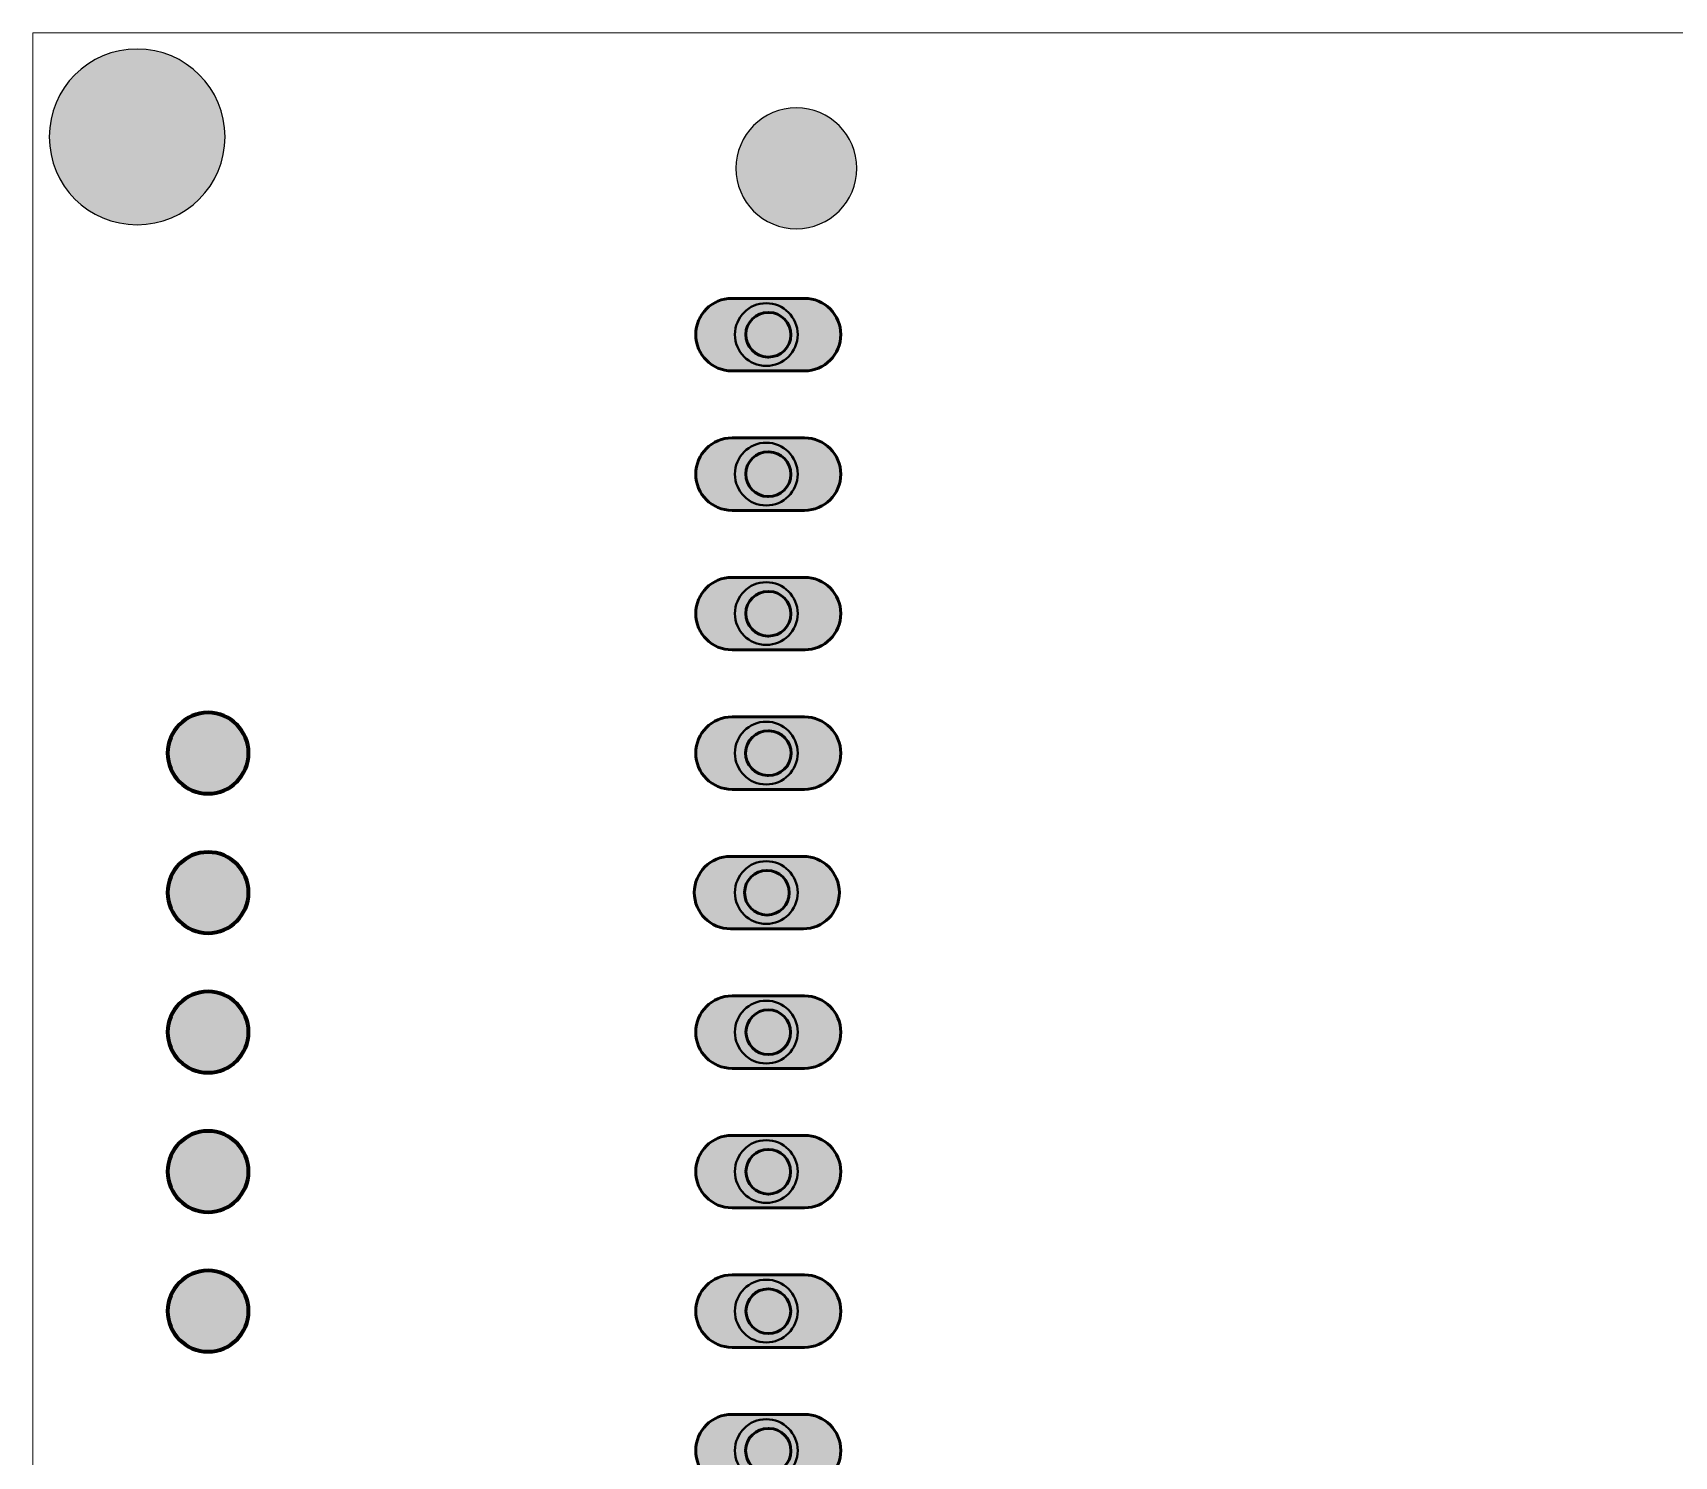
# Model space of a CAD drawing. Header units: millimetres. Extents: x 0.1 to 59.9, y 0.1 to 51.9.
# Drawn here: x 0.1 to 29.98, y 26.02 to 51.94 of the extents above; entities that cross this region are included whole.
import ezdxf

# ---------------------------------------------------------------- set-up
doc = ezdxf.new("R2010")
doc.units = ezdxf.units.MM
doc.header["$MEASUREMENT"] = 0
doc.layers.add('Lager 1', color=7, linetype='Continuous')

# ---------------------------------------------------------------- blocks, each defined once
blk = doc.blocks.new('block 3')
at = {"layer": 'Lager 1', "color": 7, "lineweight": 18, "true_color": 0xffffff}
blk.add_lwpolyline([(0.102, 51.935), (59.852, 51.935), (59.852, 0.101), (0.102, 0.101), (0.102, 51.935)], dxfattribs=at)
blk = doc.blocks.new('block 2')
at = {"layer": 'Lager 1'}
blk.add_blockref('block 3', (0, 0), dxfattribs=at)
blk = doc.blocks.new('block 23')
at = {"layer": 'Lager 1', "true_color": 0xffffff}
h = blk.add_hatch(color=7, dxfattribs=at)
h.dxf.hatch_style = 2
edge = h.paths.add_edge_path()
edge.add_spline(control_points=[(13.999, 50.568), (14.606, 50.568), (15.099, 50.075), (15.099, 49.468), (15.099, 48.86), (14.606, 48.368), (13.999, 48.368), (13.391, 48.368), (12.899, 48.86), (12.899, 49.468), (12.899, 50.075), (13.391, 50.568), (13.999, 50.568)], knot_values=[0, 0, 0, 0, 1, 1, 1, 2, 2, 2, 3, 3, 3, 4, 4, 4, 4], degree=3, periodic=1)
at = {"layer": 'Lager 1', "color": 7, "lineweight": 25, "true_color": 0xffffff}
blk.add_open_spline([(13.999, 50.568), (14.606, 50.568), (15.099, 50.075), (15.099, 49.468), (15.099, 48.86), (14.606, 48.368), (13.999, 48.368), (13.391, 48.368), (12.899, 48.86), (12.899, 49.468), (12.899, 50.075), (13.391, 50.568), (13.999, 50.568)], degree=3, knots=[0, 0, 0, 0, 1, 1, 1, 2, 2, 2, 3, 3, 3, 4, 4, 4, 4], dxfattribs=at)
blk = doc.blocks.new('block 22')
at = {"layer": 'Lager 1'}
blk.add_blockref('block 23', (0, 0), dxfattribs=at)
blk = doc.blocks.new('block 21')
at = {"layer": 'Lager 1'}
blk.add_blockref('block 22', (0, 0), dxfattribs=at)
blk = doc.blocks.new('block 32')
at = {"layer": 'Lager 1', "true_color": 0xffffff}
h = blk.add_hatch(color=7, dxfattribs=at)
h.dxf.hatch_style = 2
edge = h.paths.add_edge_path()
edge.add_spline(control_points=[(2, 51.64), (2.884, 51.64), (3.6, 50.924), (3.6, 50.04), (3.6, 49.157), (2.884, 48.44), (2, 48.44), (1.116, 48.44), (0.4, 49.157), (0.4, 50.04), (0.4, 50.924), (1.116, 51.64), (2, 51.64)], knot_values=[0, 0, 0, 0, 1, 1, 1, 2, 2, 2, 3, 3, 3, 4, 4, 4, 4], degree=3, periodic=1)
at = {"layer": 'Lager 1', "color": 7, "lineweight": 25, "true_color": 0xffffff}
blk.add_open_spline([(2, 51.64), (2.884, 51.64), (3.6, 50.924), (3.6, 50.04), (3.6, 49.157), (2.884, 48.44), (2, 48.44), (1.116, 48.44), (0.4, 49.157), (0.4, 50.04), (0.4, 50.924), (1.116, 51.64), (2, 51.64)], degree=3, knots=[0, 0, 0, 0, 1, 1, 1, 2, 2, 2, 3, 3, 3, 4, 4, 4, 4], dxfattribs=at)
blk = doc.blocks.new('block 31')
at = {"layer": 'Lager 1'}
blk.add_blockref('block 32', (0, 0), dxfattribs=at)
blk = doc.blocks.new('block 30')
at = {"layer": 'Lager 1'}
blk.add_blockref('block 31', (0, 0), dxfattribs=at)
blk = doc.blocks.new('block 51')
at = {"layer": 'Lager 1', "true_color": 0xffffff}
h = blk.add_hatch(color=7, dxfattribs=at)
h.dxf.hatch_style = 2
edge = h.paths.add_edge_path()
edge.add_spline(control_points=[(14.808, 46.44), (14.808, 46.075), (14.512, 45.78), (14.148, 45.78), (14.148, 45.78), (12.828, 45.78), (12.828, 45.78), (12.463, 45.78), (12.168, 46.075), (12.168, 46.44), (12.168, 46.44), (12.168, 46.44), (12.168, 46.44), (12.168, 46.804), (12.463, 47.1), (12.828, 47.1), (12.828, 47.1), (12.828, 47.1), (12.828, 47.1), (12.828, 47.1), (14.148, 47.1), (14.148, 47.1), (14.512, 47.1), (14.808, 46.804), (14.808, 46.44), (14.808, 46.44), (14.808, 46.44), (14.808, 46.44), (14.808, 46.44), (14.808, 46.44), (14.808, 46.44)], knot_values=[0, 0, 0, 0, 1, 1, 1, 2, 2, 2, 3, 3, 3, 4, 4, 4, 5, 5, 5, 6, 6, 6, 7, 7, 7, 8, 8, 8, 9, 9, 9, 10, 10, 10, 10], degree=3, periodic=1)
edge = h.paths.add_edge_path()
edge.add_spline(control_points=[(13.489, 46.844), (13.264, 46.847), (13.08, 46.667), (13.077, 46.443), (13.075, 46.219), (13.254, 46.035), (13.479, 46.032), (13.482, 46.032), (13.485, 46.032), (13.489, 46.032), (13.713, 46.029), (13.897, 46.209), (13.9, 46.433), (13.902, 46.657), (13.723, 46.842), (13.498, 46.844), (13.495, 46.844), (13.492, 46.844), (13.489, 46.844)], knot_values=[0, 0, 0, 0, 1, 1, 1, 2, 2, 2, 3, 3, 3, 4, 4, 4, 5, 5, 5, 6, 6, 6, 6], degree=3, periodic=1)
h = blk.add_hatch(color=7, dxfattribs=at)
h.dxf.hatch_style = 2
edge = h.paths.add_edge_path()
edge.add_spline(control_points=[(13.451, 47.012), (13.767, 47.012), (14.023, 46.756), (14.023, 46.44), (14.023, 46.124), (13.767, 45.869), (13.451, 45.869), (13.136, 45.869), (12.88, 46.124), (12.88, 46.44), (12.88, 46.756), (13.136, 47.012), (13.451, 47.012)], knot_values=[0, 0, 0, 0, 1, 1, 1, 2, 2, 2, 3, 3, 3, 4, 4, 4, 4], degree=3, periodic=1)
h = blk.add_hatch(color=7, dxfattribs=at)
h.dxf.hatch_style = 2
edge = h.paths.add_edge_path()
edge.add_spline(control_points=[(14.808, 43.9), (14.808, 43.535), (14.512, 43.24), (14.148, 43.24), (14.148, 43.24), (14.148, 43.24), (14.148, 43.24), (14.148, 43.24), (12.828, 43.24), (12.828, 43.24), (12.463, 43.24), (12.168, 43.535), (12.168, 43.9), (12.168, 43.9), (12.168, 43.9), (12.168, 43.9), (12.168, 43.9), (12.168, 43.9), (12.168, 43.9), (12.168, 44.264), (12.463, 44.56), (12.828, 44.56), (12.828, 44.56), (12.828, 44.56), (12.828, 44.56), (12.828, 44.56), (14.148, 44.56), (14.148, 44.56), (14.512, 44.56), (14.808, 44.264), (14.808, 43.9), (14.808, 43.9), (14.808, 43.9), (14.808, 43.9), (14.808, 43.9), (14.808, 43.9), (14.808, 43.9)], knot_values=[0, 0, 0, 0, 1, 1, 1, 2, 2, 2, 3, 3, 3, 4, 4, 4, 5, 5, 5, 6, 6, 6, 7, 7, 7, 8, 8, 8, 9, 9, 9, 10, 10, 10, 11, 11, 11, 12, 12, 12, 12], degree=3, periodic=1)
edge = h.paths.add_edge_path()
edge.add_spline(control_points=[(13.489, 44.304), (13.264, 44.307), (13.08, 44.128), (13.077, 43.903), (13.075, 43.679), (13.254, 43.495), (13.479, 43.492), (13.482, 43.492), (13.485, 43.492), (13.489, 43.492), (13.713, 43.489), (13.897, 43.669), (13.9, 43.893), (13.902, 44.118), (13.723, 44.302), (13.498, 44.304), (13.495, 44.305), (13.492, 44.305), (13.489, 44.304)], knot_values=[0, 0, 0, 0, 1, 1, 1, 2, 2, 2, 3, 3, 3, 4, 4, 4, 5, 5, 5, 6, 6, 6, 6], degree=3, periodic=1)
h = blk.add_hatch(color=7, dxfattribs=at)
h.dxf.hatch_style = 2
edge = h.paths.add_edge_path()
edge.add_spline(control_points=[(13.451, 44.472), (13.767, 44.472), (14.023, 44.216), (14.023, 43.9), (14.023, 43.584), (13.767, 43.329), (13.451, 43.329), (13.136, 43.329), (12.88, 43.584), (12.88, 43.9), (12.88, 44.216), (13.136, 44.472), (13.451, 44.472)], knot_values=[0, 0, 0, 0, 1, 1, 1, 2, 2, 2, 3, 3, 3, 4, 4, 4, 4], degree=3, periodic=1)
h = blk.add_hatch(color=7, dxfattribs=at)
h.dxf.hatch_style = 2
edge = h.paths.add_edge_path()
edge.add_spline(control_points=[(14.808, 41.36), (14.808, 40.995), (14.512, 40.7), (14.148, 40.7), (14.148, 40.7), (14.148, 40.7), (14.148, 40.7), (14.148, 40.7), (12.828, 40.7), (12.828, 40.7), (12.463, 40.7), (12.168, 40.995), (12.168, 41.36), (12.168, 41.36), (12.168, 41.36), (12.168, 41.36), (12.168, 41.36), (12.168, 41.36), (12.168, 41.36), (12.168, 41.724), (12.463, 42.02), (12.828, 42.02), (12.828, 42.02), (12.828, 42.02), (12.828, 42.02), (12.828, 42.02), (14.148, 42.02), (14.148, 42.02), (14.512, 42.02), (14.808, 41.724), (14.808, 41.36), (14.808, 41.36), (14.808, 41.36), (14.808, 41.36), (14.808, 41.36), (14.808, 41.36), (14.808, 41.36)], knot_values=[0, 0, 0, 0, 1, 1, 1, 2, 2, 2, 3, 3, 3, 4, 4, 4, 5, 5, 5, 6, 6, 6, 7, 7, 7, 8, 8, 8, 9, 9, 9, 10, 10, 10, 11, 11, 11, 12, 12, 12, 12], degree=3, periodic=1)
edge = h.paths.add_edge_path()
edge.add_spline(control_points=[(13.489, 41.764), (13.264, 41.767), (13.08, 41.588), (13.077, 41.363), (13.075, 41.139), (13.254, 40.955), (13.479, 40.952), (13.482, 40.952), (13.485, 40.952), (13.489, 40.952), (13.713, 40.949), (13.897, 41.129), (13.9, 41.353), (13.902, 41.578), (13.723, 41.762), (13.498, 41.764), (13.495, 41.765), (13.492, 41.765), (13.489, 41.764)], knot_values=[0, 0, 0, 0, 1, 1, 1, 2, 2, 2, 3, 3, 3, 4, 4, 4, 5, 5, 5, 6, 6, 6, 6], degree=3, periodic=1)
h = blk.add_hatch(color=7, dxfattribs=at)
h.dxf.hatch_style = 2
edge = h.paths.add_edge_path()
edge.add_spline(control_points=[(13.451, 41.932), (13.767, 41.932), (14.023, 41.676), (14.023, 41.36), (14.023, 41.044), (13.767, 40.789), (13.451, 40.789), (13.136, 40.789), (12.88, 41.044), (12.88, 41.36), (12.88, 41.676), (13.136, 41.932), (13.451, 41.932)], knot_values=[0, 0, 0, 0, 1, 1, 1, 2, 2, 2, 3, 3, 3, 4, 4, 4, 4], degree=3, periodic=1)
h = blk.add_hatch(color=7, dxfattribs=at)
h.dxf.hatch_style = 2
edge = h.paths.add_edge_path()
edge.add_spline(control_points=[(14.808, 38.82), (14.808, 38.455), (14.512, 38.16), (14.148, 38.16), (14.148, 38.16), (14.148, 38.16), (14.148, 38.16), (14.148, 38.16), (12.828, 38.16), (12.828, 38.16), (12.463, 38.16), (12.168, 38.455), (12.168, 38.82), (12.168, 38.82), (12.168, 38.82), (12.168, 38.82), (12.168, 38.82), (12.168, 38.82), (12.168, 38.82), (12.168, 39.184), (12.463, 39.48), (12.828, 39.48), (12.828, 39.48), (12.828, 39.48), (12.828, 39.48), (12.828, 39.48), (14.148, 39.48), (14.148, 39.48), (14.512, 39.48), (14.808, 39.184), (14.808, 38.82), (14.808, 38.82), (14.808, 38.82), (14.808, 38.82), (14.808, 38.82), (14.808, 38.82), (14.808, 38.82)], knot_values=[0, 0, 0, 0, 1, 1, 1, 2, 2, 2, 3, 3, 3, 4, 4, 4, 5, 5, 5, 6, 6, 6, 7, 7, 7, 8, 8, 8, 9, 9, 9, 10, 10, 10, 11, 11, 11, 12, 12, 12, 12], degree=3, periodic=1)
edge = h.paths.add_edge_path()
edge.add_spline(control_points=[(13.489, 39.224), (13.264, 39.229), (13.079, 39.051), (13.074, 38.827), (13.07, 38.602), (13.248, 38.417), (13.472, 38.412), (13.478, 38.412), (13.483, 38.412), (13.489, 38.412), (13.713, 38.408), (13.898, 38.586), (13.903, 38.81), (13.907, 39.034), (13.729, 39.22), (13.505, 39.224), (13.5, 39.225), (13.494, 39.225), (13.489, 39.224)], knot_values=[0, 0, 0, 0, 1, 1, 1, 2, 2, 2, 3, 3, 3, 4, 4, 4, 5, 5, 5, 6, 6, 6, 6], degree=3, periodic=1)
h = blk.add_hatch(color=7, dxfattribs=at)
h.dxf.hatch_style = 2
edge = h.paths.add_edge_path()
edge.add_spline(control_points=[(13.451, 39.392), (13.767, 39.392), (14.023, 39.136), (14.023, 38.82), (14.023, 38.504), (13.767, 38.249), (13.451, 38.249), (13.136, 38.249), (12.88, 38.504), (12.88, 38.82), (12.88, 39.136), (13.136, 39.392), (13.451, 39.392)], knot_values=[0, 0, 0, 0, 1, 1, 1, 2, 2, 2, 3, 3, 3, 4, 4, 4, 4], degree=3, periodic=1)
h = blk.add_hatch(color=7, dxfattribs=at)
h.dxf.hatch_style = 2
edge = h.paths.add_edge_path()
edge.add_spline(control_points=[(14.782, 36.28), (14.782, 35.915), (14.486, 35.62), (14.122, 35.62), (14.122, 35.62), (14.122, 35.62), (14.122, 35.62), (14.122, 35.62), (12.802, 35.62), (12.802, 35.62), (12.437, 35.62), (12.142, 35.915), (12.142, 36.28), (12.142, 36.28), (12.142, 36.28), (12.142, 36.28), (12.142, 36.28), (12.142, 36.28), (12.142, 36.28), (12.142, 36.644), (12.437, 36.94), (12.802, 36.94), (12.802, 36.94), (12.802, 36.94), (12.802, 36.94), (12.802, 36.94), (14.122, 36.94), (14.122, 36.94), (14.486, 36.94), (14.782, 36.644), (14.782, 36.28), (14.782, 36.28), (14.782, 36.28), (14.782, 36.28), (14.782, 36.28), (14.782, 36.28), (14.782, 36.28)], knot_values=[0, 0, 0, 0, 1, 1, 1, 2, 2, 2, 3, 3, 3, 4, 4, 4, 5, 5, 5, 6, 6, 6, 7, 7, 7, 8, 8, 8, 9, 9, 9, 10, 10, 10, 11, 11, 11, 12, 12, 12, 12], degree=3, periodic=1)
edge = h.paths.add_edge_path()
edge.add_spline(control_points=[(13.463, 36.685), (13.238, 36.685), (13.056, 36.503), (13.056, 36.279), (13.056, 36.054), (13.238, 35.872), (13.462, 35.872), (13.462, 35.872), (13.462, 35.872), (13.463, 35.872), (13.687, 35.872), (13.869, 36.054), (13.869, 36.278), (13.869, 36.502), (13.687, 36.684), (13.463, 36.685), (13.463, 36.685), (13.463, 36.685), (13.463, 36.685)], knot_values=[0, 0, 0, 0, 1, 1, 1, 2, 2, 2, 3, 3, 3, 4, 4, 4, 5, 5, 5, 6, 6, 6, 6], degree=3, periodic=1)
h = blk.add_hatch(color=7, dxfattribs=at)
h.dxf.hatch_style = 2
edge = h.paths.add_edge_path()
edge.add_spline(control_points=[(13.451, 36.852), (13.767, 36.852), (14.023, 36.596), (14.023, 36.28), (14.023, 35.964), (13.767, 35.709), (13.451, 35.709), (13.136, 35.709), (12.88, 35.964), (12.88, 36.28), (12.88, 36.596), (13.136, 36.852), (13.451, 36.852)], knot_values=[0, 0, 0, 0, 1, 1, 1, 2, 2, 2, 3, 3, 3, 4, 4, 4, 4], degree=3, periodic=1)
h = blk.add_hatch(color=7, dxfattribs=at)
h.dxf.hatch_style = 2
edge = h.paths.add_edge_path()
edge.add_spline(control_points=[(14.808, 33.74), (14.808, 33.375), (14.512, 33.08), (14.148, 33.08), (14.148, 33.08), (14.148, 33.08), (14.148, 33.08), (14.148, 33.08), (12.828, 33.08), (12.828, 33.08), (12.463, 33.08), (12.168, 33.375), (12.168, 33.74), (12.168, 33.74), (12.168, 33.74), (12.168, 33.74), (12.168, 33.74), (12.168, 33.74), (12.168, 33.74), (12.168, 34.104), (12.463, 34.4), (12.828, 34.4), (12.828, 34.4), (12.828, 34.4), (12.828, 34.4), (12.828, 34.4), (14.148, 34.4), (14.148, 34.4), (14.512, 34.4), (14.808, 34.104), (14.808, 33.74), (14.808, 33.74), (14.808, 33.74), (14.808, 33.74), (14.808, 33.74), (14.808, 33.74), (14.808, 33.74)], knot_values=[0, 0, 0, 0, 1, 1, 1, 2, 2, 2, 3, 3, 3, 4, 4, 4, 5, 5, 5, 6, 6, 6, 7, 7, 7, 8, 8, 8, 9, 9, 9, 10, 10, 10, 11, 11, 11, 12, 12, 12, 12], degree=3, periodic=1)
edge = h.paths.add_edge_path()
edge.add_spline(control_points=[(13.489, 34.145), (13.264, 34.145), (13.082, 33.963), (13.082, 33.739), (13.082, 33.514), (13.264, 33.332), (13.488, 33.332), (13.488, 33.332), (13.488, 33.332), (13.489, 33.332), (13.713, 33.332), (13.895, 33.514), (13.895, 33.738), (13.895, 33.962), (13.713, 34.144), (13.489, 34.145), (13.489, 34.145), (13.489, 34.145), (13.489, 34.145)], knot_values=[0, 0, 0, 0, 1, 1, 1, 2, 2, 2, 3, 3, 3, 4, 4, 4, 5, 5, 5, 6, 6, 6, 6], degree=3, periodic=1)
h = blk.add_hatch(color=7, dxfattribs=at)
h.dxf.hatch_style = 2
edge = h.paths.add_edge_path()
edge.add_spline(control_points=[(13.451, 34.312), (13.767, 34.312), (14.023, 34.056), (14.023, 33.74), (14.023, 33.424), (13.767, 33.169), (13.451, 33.169), (13.136, 33.169), (12.88, 33.424), (12.88, 33.74), (12.88, 34.056), (13.136, 34.312), (13.451, 34.312)], knot_values=[0, 0, 0, 0, 1, 1, 1, 2, 2, 2, 3, 3, 3, 4, 4, 4, 4], degree=3, periodic=1)
h = blk.add_hatch(color=7, dxfattribs=at)
h.dxf.hatch_style = 2
edge = h.paths.add_edge_path()
edge.add_spline(control_points=[(14.808, 31.2), (14.808, 30.835), (14.512, 30.54), (14.148, 30.54), (14.148, 30.54), (12.828, 30.54), (12.828, 30.54), (12.463, 30.54), (12.168, 30.835), (12.168, 31.2), (12.168, 31.2), (12.168, 31.2), (12.168, 31.2), (12.168, 31.564), (12.463, 31.86), (12.828, 31.86), (12.828, 31.86), (14.148, 31.86), (14.148, 31.86), (14.512, 31.86), (14.808, 31.564), (14.808, 31.2), (14.808, 31.2), (14.808, 31.2), (14.808, 31.2), (14.808, 31.2), (14.808, 31.2), (14.808, 31.2)], knot_values=[0, 0, 0, 0, 1, 1, 1, 2, 2, 2, 3, 3, 3, 4, 4, 4, 5, 5, 5, 6, 6, 6, 7, 7, 7, 8, 8, 8, 9, 9, 9, 9], degree=3, periodic=1)
edge = h.paths.add_edge_path()
edge.add_spline(control_points=[(13.489, 31.604), (13.264, 31.605), (13.082, 31.423), (13.082, 31.199), (13.082, 30.974), (13.264, 30.792), (13.488, 30.792), (13.488, 30.792), (13.488, 30.792), (13.489, 30.792), (13.713, 30.792), (13.895, 30.974), (13.895, 31.198), (13.895, 31.422), (13.713, 31.604), (13.489, 31.604), (13.489, 31.604), (13.489, 31.604), (13.489, 31.604)], knot_values=[0, 0, 0, 0, 1, 1, 1, 2, 2, 2, 3, 3, 3, 4, 4, 4, 5, 5, 5, 6, 6, 6, 6], degree=3, periodic=1)
h = blk.add_hatch(color=7, dxfattribs=at)
h.dxf.hatch_style = 2
edge = h.paths.add_edge_path()
edge.add_spline(control_points=[(13.451, 31.772), (13.767, 31.772), (14.023, 31.516), (14.023, 31.2), (14.023, 30.884), (13.767, 30.629), (13.451, 30.629), (13.136, 30.629), (12.88, 30.884), (12.88, 31.2), (12.88, 31.516), (13.136, 31.772), (13.451, 31.772)], knot_values=[0, 0, 0, 0, 1, 1, 1, 2, 2, 2, 3, 3, 3, 4, 4, 4, 4], degree=3, periodic=1)
h = blk.add_hatch(color=7, dxfattribs=at)
h.dxf.hatch_style = 2
edge = h.paths.add_edge_path()
edge.add_spline(control_points=[(14.808, 28.66), (14.808, 28.295), (14.512, 28), (14.148, 28), (14.148, 28), (14.148, 28), (14.148, 28), (14.148, 28), (12.828, 28), (12.828, 28), (12.463, 28), (12.168, 28.295), (12.168, 28.66), (12.168, 28.66), (12.168, 28.66), (12.168, 28.66), (12.168, 28.66), (12.168, 28.66), (12.168, 28.66), (12.168, 29.024), (12.463, 29.32), (12.828, 29.32), (12.828, 29.32), (14.148, 29.32), (14.148, 29.32), (14.512, 29.32), (14.808, 29.024), (14.808, 28.66), (14.808, 28.66), (14.808, 28.66), (14.808, 28.66)], knot_values=[0, 0, 0, 0, 1, 1, 1, 2, 2, 2, 3, 3, 3, 4, 4, 4, 5, 5, 5, 6, 6, 6, 7, 7, 7, 8, 8, 8, 9, 9, 9, 10, 10, 10, 10], degree=3, periodic=1)
edge = h.paths.add_edge_path()
edge.add_spline(control_points=[(13.489, 29.064), (13.264, 29.065), (13.082, 28.884), (13.081, 28.659), (13.081, 28.435), (13.262, 28.253), (13.486, 28.252), (13.487, 28.252), (13.488, 28.252), (13.489, 28.252), (13.713, 28.251), (13.895, 28.433), (13.896, 28.657), (13.897, 28.881), (13.715, 29.064), (13.491, 29.064), (13.49, 29.064), (13.489, 29.064), (13.489, 29.064)], knot_values=[0, 0, 0, 0, 1, 1, 1, 2, 2, 2, 3, 3, 3, 4, 4, 4, 5, 5, 5, 6, 6, 6, 6], degree=3, periodic=1)
h = blk.add_hatch(color=7, dxfattribs=at)
h.dxf.hatch_style = 2
edge = h.paths.add_edge_path()
edge.add_spline(control_points=[(13.451, 29.232), (13.767, 29.232), (14.023, 28.976), (14.023, 28.66), (14.023, 28.344), (13.767, 28.089), (13.451, 28.089), (13.136, 28.089), (12.88, 28.344), (12.88, 28.66), (12.88, 28.976), (13.136, 29.232), (13.451, 29.232)], knot_values=[0, 0, 0, 0, 1, 1, 1, 2, 2, 2, 3, 3, 3, 4, 4, 4, 4], degree=3, periodic=1)
h = blk.add_hatch(color=7, dxfattribs=at)
h.dxf.hatch_style = 2
edge = h.paths.add_edge_path()
edge.add_spline(control_points=[(14.808, 26.12), (14.808, 25.755), (14.512, 25.46), (14.148, 25.46), (14.148, 25.46), (14.148, 25.46), (14.148, 25.46), (14.148, 25.46), (12.828, 25.46), (12.828, 25.46), (12.463, 25.46), (12.168, 25.755), (12.168, 26.12), (12.168, 26.12), (12.168, 26.12), (12.168, 26.12), (12.168, 26.12), (12.168, 26.12), (12.168, 26.12), (12.167, 26.484), (12.463, 26.78), (12.828, 26.78), (12.828, 26.78), (12.828, 26.78), (12.828, 26.78), (12.828, 26.78), (14.148, 26.78), (14.148, 26.78), (14.512, 26.78), (14.808, 26.484), (14.808, 26.12), (14.808, 26.12), (14.808, 26.12), (14.808, 26.12), (14.808, 26.12), (14.808, 26.12), (14.808, 26.12)], knot_values=[0, 0, 0, 0, 1, 1, 1, 2, 2, 2, 3, 3, 3, 4, 4, 4, 5, 5, 5, 6, 6, 6, 7, 7, 7, 8, 8, 8, 9, 9, 9, 10, 10, 10, 11, 11, 11, 12, 12, 12, 12], degree=3, periodic=1)
edge = h.paths.add_edge_path()
edge.add_spline(control_points=[(13.488, 26.524), (13.264, 26.528), (13.08, 26.348), (13.076, 26.124), (13.073, 25.9), (13.252, 25.715), (13.476, 25.712), (13.48, 25.712), (13.484, 25.712), (13.488, 25.712), (13.713, 25.708), (13.897, 25.888), (13.901, 26.112), (13.904, 26.336), (13.725, 26.521), (13.501, 26.524), (13.497, 26.524), (13.493, 26.524), (13.488, 26.524)], knot_values=[0, 0, 0, 0, 1, 1, 1, 2, 2, 2, 3, 3, 3, 4, 4, 4, 5, 5, 5, 6, 6, 6, 6], degree=3, periodic=1)
h = blk.add_hatch(color=7, dxfattribs=at)
h.dxf.hatch_style = 2
edge = h.paths.add_edge_path()
edge.add_spline(control_points=[(13.451, 26.692), (13.767, 26.692), (14.023, 26.436), (14.023, 26.12), (14.023, 25.804), (13.767, 25.549), (13.451, 25.549), (13.136, 25.549), (12.88, 25.804), (12.88, 26.12), (12.88, 26.436), (13.136, 26.692), (13.451, 26.692)], knot_values=[0, 0, 0, 0, 1, 1, 1, 2, 2, 2, 3, 3, 3, 4, 4, 4, 4], degree=3, periodic=1)
at = {"layer": 'Lager 1', "color": 7, "lineweight": 50, "true_color": 0xffffff}
for points, knots in [([(14.808, 46.44), (14.808, 46.075), (14.512, 45.78), (14.148, 45.78), (14.148, 45.78), (12.828, 45.78), (12.828, 45.78), (12.463, 45.78), (12.168, 46.075), (12.168, 46.44), (12.168, 46.44), (12.168, 46.44), (12.168, 46.44), (12.168, 46.804), (12.463, 47.1), (12.828, 47.1), (12.828, 47.1), (12.828, 47.1), (12.828, 47.1), (12.828, 47.1), (14.148, 47.1), (14.148, 47.1), (14.512, 47.1), (14.808, 46.804), (14.808, 46.44), (14.808, 46.44), (14.808, 46.44), (14.808, 46.44), (14.808, 46.44), (14.808, 46.44), (14.808, 46.44)], [0, 0, 0, 0, 1, 1, 1, 2, 2, 2, 3, 3, 3, 4, 4, 4, 5, 5, 5, 6, 6, 6, 7, 7, 7, 8, 8, 8, 9, 9, 9, 10, 10, 10, 10]), ([(13.489, 46.844), (13.264, 46.847), (13.08, 46.667), (13.077, 46.443), (13.075, 46.219), (13.254, 46.035), (13.479, 46.032), (13.482, 46.032), (13.485, 46.032), (13.489, 46.032), (13.713, 46.029), (13.897, 46.209), (13.9, 46.433), (13.902, 46.657), (13.723, 46.842), (13.498, 46.844), (13.495, 46.844), (13.492, 46.844), (13.489, 46.844)], [0, 0, 0, 0, 1, 1, 1, 2, 2, 2, 3, 3, 3, 4, 4, 4, 5, 5, 5, 6, 6, 6, 6]), ([(14.808, 43.9), (14.808, 43.535), (14.512, 43.24), (14.148, 43.24), (14.148, 43.24), (14.148, 43.24), (14.148, 43.24), (14.148, 43.24), (12.828, 43.24), (12.828, 43.24), (12.463, 43.24), (12.168, 43.535), (12.168, 43.9), (12.168, 43.9), (12.168, 43.9), (12.168, 43.9), (12.168, 43.9), (12.168, 43.9), (12.168, 43.9), (12.168, 44.264), (12.463, 44.56), (12.828, 44.56), (12.828, 44.56), (12.828, 44.56), (12.828, 44.56), (12.828, 44.56), (14.148, 44.56), (14.148, 44.56), (14.512, 44.56), (14.808, 44.264), (14.808, 43.9), (14.808, 43.9), (14.808, 43.9), (14.808, 43.9), (14.808, 43.9), (14.808, 43.9), (14.808, 43.9)], [0, 0, 0, 0, 1, 1, 1, 2, 2, 2, 3, 3, 3, 4, 4, 4, 5, 5, 5, 6, 6, 6, 7, 7, 7, 8, 8, 8, 9, 9, 9, 10, 10, 10, 11, 11, 11, 12, 12, 12, 12]), ([(13.489, 44.304), (13.264, 44.307), (13.08, 44.128), (13.077, 43.903), (13.075, 43.679), (13.254, 43.495), (13.479, 43.492), (13.482, 43.492), (13.485, 43.492), (13.489, 43.492), (13.713, 43.489), (13.897, 43.669), (13.9, 43.893), (13.902, 44.118), (13.723, 44.302), (13.498, 44.304), (13.495, 44.305), (13.492, 44.305), (13.489, 44.304)], [0, 0, 0, 0, 1, 1, 1, 2, 2, 2, 3, 3, 3, 4, 4, 4, 5, 5, 5, 6, 6, 6, 6]), ([(14.808, 41.36), (14.808, 40.995), (14.512, 40.7), (14.148, 40.7), (14.148, 40.7), (14.148, 40.7), (14.148, 40.7), (14.148, 40.7), (12.828, 40.7), (12.828, 40.7), (12.463, 40.7), (12.168, 40.995), (12.168, 41.36), (12.168, 41.36), (12.168, 41.36), (12.168, 41.36), (12.168, 41.36), (12.168, 41.36), (12.168, 41.36), (12.168, 41.724), (12.463, 42.02), (12.828, 42.02), (12.828, 42.02), (12.828, 42.02), (12.828, 42.02), (12.828, 42.02), (14.148, 42.02), (14.148, 42.02), (14.512, 42.02), (14.808, 41.724), (14.808, 41.36), (14.808, 41.36), (14.808, 41.36), (14.808, 41.36), (14.808, 41.36), (14.808, 41.36), (14.808, 41.36)], [0, 0, 0, 0, 1, 1, 1, 2, 2, 2, 3, 3, 3, 4, 4, 4, 5, 5, 5, 6, 6, 6, 7, 7, 7, 8, 8, 8, 9, 9, 9, 10, 10, 10, 11, 11, 11, 12, 12, 12, 12]), ([(13.489, 41.764), (13.264, 41.767), (13.08, 41.588), (13.077, 41.363), (13.075, 41.139), (13.254, 40.955), (13.479, 40.952), (13.482, 40.952), (13.485, 40.952), (13.489, 40.952), (13.713, 40.949), (13.897, 41.129), (13.9, 41.353), (13.902, 41.578), (13.723, 41.762), (13.498, 41.764), (13.495, 41.765), (13.492, 41.765), (13.489, 41.764)], [0, 0, 0, 0, 1, 1, 1, 2, 2, 2, 3, 3, 3, 4, 4, 4, 5, 5, 5, 6, 6, 6, 6]), ([(14.808, 38.82), (14.808, 38.455), (14.512, 38.16), (14.148, 38.16), (14.148, 38.16), (14.148, 38.16), (14.148, 38.16), (14.148, 38.16), (12.828, 38.16), (12.828, 38.16), (12.463, 38.16), (12.168, 38.455), (12.168, 38.82), (12.168, 38.82), (12.168, 38.82), (12.168, 38.82), (12.168, 38.82), (12.168, 38.82), (12.168, 38.82), (12.168, 39.184), (12.463, 39.48), (12.828, 39.48), (12.828, 39.48), (12.828, 39.48), (12.828, 39.48), (12.828, 39.48), (14.148, 39.48), (14.148, 39.48), (14.512, 39.48), (14.808, 39.184), (14.808, 38.82), (14.808, 38.82), (14.808, 38.82), (14.808, 38.82), (14.808, 38.82), (14.808, 38.82), (14.808, 38.82)], [0, 0, 0, 0, 1, 1, 1, 2, 2, 2, 3, 3, 3, 4, 4, 4, 5, 5, 5, 6, 6, 6, 7, 7, 7, 8, 8, 8, 9, 9, 9, 10, 10, 10, 11, 11, 11, 12, 12, 12, 12]), ([(13.489, 39.224), (13.264, 39.229), (13.079, 39.051), (13.074, 38.827), (13.07, 38.602), (13.248, 38.417), (13.472, 38.412), (13.478, 38.412), (13.483, 38.412), (13.489, 38.412), (13.713, 38.408), (13.898, 38.586), (13.903, 38.81), (13.907, 39.034), (13.729, 39.22), (13.505, 39.224), (13.5, 39.225), (13.494, 39.225), (13.489, 39.224)], [0, 0, 0, 0, 1, 1, 1, 2, 2, 2, 3, 3, 3, 4, 4, 4, 5, 5, 5, 6, 6, 6, 6]), ([(14.782, 36.28), (14.782, 35.915), (14.486, 35.62), (14.122, 35.62), (14.122, 35.62), (14.122, 35.62), (14.122, 35.62), (14.122, 35.62), (12.802, 35.62), (12.802, 35.62), (12.437, 35.62), (12.142, 35.915), (12.142, 36.28), (12.142, 36.28), (12.142, 36.28), (12.142, 36.28), (12.142, 36.28), (12.142, 36.28), (12.142, 36.28), (12.142, 36.644), (12.437, 36.94), (12.802, 36.94), (12.802, 36.94), (12.802, 36.94), (12.802, 36.94), (12.802, 36.94), (14.122, 36.94), (14.122, 36.94), (14.486, 36.94), (14.782, 36.644), (14.782, 36.28), (14.782, 36.28), (14.782, 36.28), (14.782, 36.28), (14.782, 36.28), (14.782, 36.28), (14.782, 36.28)], [0, 0, 0, 0, 1, 1, 1, 2, 2, 2, 3, 3, 3, 4, 4, 4, 5, 5, 5, 6, 6, 6, 7, 7, 7, 8, 8, 8, 9, 9, 9, 10, 10, 10, 11, 11, 11, 12, 12, 12, 12]), ([(13.463, 36.685), (13.238, 36.685), (13.056, 36.503), (13.056, 36.279), (13.056, 36.054), (13.238, 35.872), (13.462, 35.872), (13.462, 35.872), (13.462, 35.872), (13.463, 35.872), (13.687, 35.872), (13.869, 36.054), (13.869, 36.278), (13.869, 36.502), (13.687, 36.684), (13.463, 36.685), (13.463, 36.685), (13.463, 36.685), (13.463, 36.685)], [0, 0, 0, 0, 1, 1, 1, 2, 2, 2, 3, 3, 3, 4, 4, 4, 5, 5, 5, 6, 6, 6, 6]), ([(14.808, 33.74), (14.808, 33.375), (14.512, 33.08), (14.148, 33.08), (14.148, 33.08), (14.148, 33.08), (14.148, 33.08), (14.148, 33.08), (12.828, 33.08), (12.828, 33.08), (12.463, 33.08), (12.168, 33.375), (12.168, 33.74), (12.168, 33.74), (12.168, 33.74), (12.168, 33.74), (12.168, 33.74), (12.168, 33.74), (12.168, 33.74), (12.168, 34.104), (12.463, 34.4), (12.828, 34.4), (12.828, 34.4), (12.828, 34.4), (12.828, 34.4), (12.828, 34.4), (14.148, 34.4), (14.148, 34.4), (14.512, 34.4), (14.808, 34.104), (14.808, 33.74), (14.808, 33.74), (14.808, 33.74), (14.808, 33.74), (14.808, 33.74), (14.808, 33.74), (14.808, 33.74)], [0, 0, 0, 0, 1, 1, 1, 2, 2, 2, 3, 3, 3, 4, 4, 4, 5, 5, 5, 6, 6, 6, 7, 7, 7, 8, 8, 8, 9, 9, 9, 10, 10, 10, 11, 11, 11, 12, 12, 12, 12]), ([(13.489, 34.145), (13.264, 34.145), (13.082, 33.963), (13.082, 33.739), (13.082, 33.514), (13.264, 33.332), (13.488, 33.332), (13.488, 33.332), (13.488, 33.332), (13.489, 33.332), (13.713, 33.332), (13.895, 33.514), (13.895, 33.738), (13.895, 33.962), (13.713, 34.144), (13.489, 34.145), (13.489, 34.145), (13.489, 34.145), (13.489, 34.145)], [0, 0, 0, 0, 1, 1, 1, 2, 2, 2, 3, 3, 3, 4, 4, 4, 5, 5, 5, 6, 6, 6, 6]), ([(14.808, 31.2), (14.808, 30.835), (14.512, 30.54), (14.148, 30.54), (14.148, 30.54), (12.828, 30.54), (12.828, 30.54), (12.463, 30.54), (12.168, 30.835), (12.168, 31.2), (12.168, 31.2), (12.168, 31.2), (12.168, 31.2), (12.168, 31.564), (12.463, 31.86), (12.828, 31.86), (12.828, 31.86), (14.148, 31.86), (14.148, 31.86), (14.512, 31.86), (14.808, 31.564), (14.808, 31.2), (14.808, 31.2), (14.808, 31.2), (14.808, 31.2), (14.808, 31.2), (14.808, 31.2), (14.808, 31.2)], [0, 0, 0, 0, 1, 1, 1, 2, 2, 2, 3, 3, 3, 4, 4, 4, 5, 5, 5, 6, 6, 6, 7, 7, 7, 8, 8, 8, 9, 9, 9, 9]), ([(13.489, 31.604), (13.264, 31.605), (13.082, 31.423), (13.082, 31.199), (13.082, 30.974), (13.264, 30.792), (13.488, 30.792), (13.488, 30.792), (13.488, 30.792), (13.489, 30.792), (13.713, 30.792), (13.895, 30.974), (13.895, 31.198), (13.895, 31.422), (13.713, 31.604), (13.489, 31.604), (13.489, 31.604), (13.489, 31.604), (13.489, 31.604)], [0, 0, 0, 0, 1, 1, 1, 2, 2, 2, 3, 3, 3, 4, 4, 4, 5, 5, 5, 6, 6, 6, 6]), ([(14.808, 28.66), (14.808, 28.295), (14.512, 28), (14.148, 28), (14.148, 28), (14.148, 28), (14.148, 28), (14.148, 28), (12.828, 28), (12.828, 28), (12.463, 28), (12.168, 28.295), (12.168, 28.66), (12.168, 28.66), (12.168, 28.66), (12.168, 28.66), (12.168, 28.66), (12.168, 28.66), (12.168, 28.66), (12.168, 29.024), (12.463, 29.32), (12.828, 29.32), (12.828, 29.32), (14.148, 29.32), (14.148, 29.32), (14.512, 29.32), (14.808, 29.024), (14.808, 28.66), (14.808, 28.66), (14.808, 28.66), (14.808, 28.66)], [0, 0, 0, 0, 1, 1, 1, 2, 2, 2, 3, 3, 3, 4, 4, 4, 5, 5, 5, 6, 6, 6, 7, 7, 7, 8, 8, 8, 9, 9, 9, 10, 10, 10, 10]), ([(13.489, 29.064), (13.264, 29.065), (13.082, 28.884), (13.081, 28.659), (13.081, 28.435), (13.262, 28.253), (13.486, 28.252), (13.487, 28.252), (13.488, 28.252), (13.489, 28.252), (13.713, 28.251), (13.895, 28.433), (13.896, 28.657), (13.897, 28.881), (13.715, 29.064), (13.491, 29.064), (13.49, 29.064), (13.489, 29.064), (13.489, 29.064)], [0, 0, 0, 0, 1, 1, 1, 2, 2, 2, 3, 3, 3, 4, 4, 4, 5, 5, 5, 6, 6, 6, 6]), ([(14.808, 26.12), (14.808, 25.755), (14.512, 25.46), (14.148, 25.46), (14.148, 25.46), (14.148, 25.46), (14.148, 25.46), (14.148, 25.46), (12.828, 25.46), (12.828, 25.46), (12.463, 25.46), (12.168, 25.755), (12.168, 26.12), (12.168, 26.12), (12.168, 26.12), (12.168, 26.12), (12.168, 26.12), (12.168, 26.12), (12.168, 26.12), (12.167, 26.484), (12.463, 26.78), (12.828, 26.78), (12.828, 26.78), (12.828, 26.78), (12.828, 26.78), (12.828, 26.78), (14.148, 26.78), (14.148, 26.78), (14.512, 26.78), (14.808, 26.484), (14.808, 26.12), (14.808, 26.12), (14.808, 26.12), (14.808, 26.12), (14.808, 26.12), (14.808, 26.12), (14.808, 26.12)], [0, 0, 0, 0, 1, 1, 1, 2, 2, 2, 3, 3, 3, 4, 4, 4, 5, 5, 5, 6, 6, 6, 7, 7, 7, 8, 8, 8, 9, 9, 9, 10, 10, 10, 11, 11, 11, 12, 12, 12, 12]), ([(13.488, 26.524), (13.264, 26.528), (13.08, 26.348), (13.076, 26.124), (13.073, 25.9), (13.252, 25.715), (13.476, 25.712), (13.48, 25.712), (13.484, 25.712), (13.488, 25.712), (13.713, 25.708), (13.897, 25.888), (13.901, 26.112), (13.904, 26.336), (13.725, 26.521), (13.501, 26.524), (13.497, 26.524), (13.493, 26.524), (13.488, 26.524)], [0, 0, 0, 0, 1, 1, 1, 2, 2, 2, 3, 3, 3, 4, 4, 4, 5, 5, 5, 6, 6, 6, 6])]:
    blk.add_open_spline(points, degree=3, knots=knots, dxfattribs=at)
at = {"layer": 'Lager 1', "color": 7, "lineweight": 40, "true_color": 0xffffff}
for points in [[(13.451, 47.012), (13.767, 47.012), (14.023, 46.756), (14.023, 46.44), (14.023, 46.124), (13.767, 45.869), (13.451, 45.869), (13.136, 45.869), (12.88, 46.124), (12.88, 46.44), (12.88, 46.756), (13.136, 47.012), (13.451, 47.012)], [(13.451, 44.472), (13.767, 44.472), (14.023, 44.216), (14.023, 43.9), (14.023, 43.584), (13.767, 43.329), (13.451, 43.329), (13.136, 43.329), (12.88, 43.584), (12.88, 43.9), (12.88, 44.216), (13.136, 44.472), (13.451, 44.472)], [(13.451, 41.932), (13.767, 41.932), (14.023, 41.676), (14.023, 41.36), (14.023, 41.044), (13.767, 40.789), (13.451, 40.789), (13.136, 40.789), (12.88, 41.044), (12.88, 41.36), (12.88, 41.676), (13.136, 41.932), (13.451, 41.932)], [(13.451, 39.392), (13.767, 39.392), (14.023, 39.136), (14.023, 38.82), (14.023, 38.504), (13.767, 38.249), (13.451, 38.249), (13.136, 38.249), (12.88, 38.504), (12.88, 38.82), (12.88, 39.136), (13.136, 39.392), (13.451, 39.392)], [(13.451, 36.852), (13.767, 36.852), (14.023, 36.596), (14.023, 36.28), (14.023, 35.964), (13.767, 35.709), (13.451, 35.709), (13.136, 35.709), (12.88, 35.964), (12.88, 36.28), (12.88, 36.596), (13.136, 36.852), (13.451, 36.852)], [(13.451, 34.312), (13.767, 34.312), (14.023, 34.056), (14.023, 33.74), (14.023, 33.424), (13.767, 33.169), (13.451, 33.169), (13.136, 33.169), (12.88, 33.424), (12.88, 33.74), (12.88, 34.056), (13.136, 34.312), (13.451, 34.312)], [(13.451, 31.772), (13.767, 31.772), (14.023, 31.516), (14.023, 31.2), (14.023, 30.884), (13.767, 30.629), (13.451, 30.629), (13.136, 30.629), (12.88, 30.884), (12.88, 31.2), (12.88, 31.516), (13.136, 31.772), (13.451, 31.772)], [(13.451, 29.232), (13.767, 29.232), (14.023, 28.976), (14.023, 28.66), (14.023, 28.344), (13.767, 28.089), (13.451, 28.089), (13.136, 28.089), (12.88, 28.344), (12.88, 28.66), (12.88, 28.976), (13.136, 29.232), (13.451, 29.232)], [(13.451, 26.692), (13.767, 26.692), (14.023, 26.436), (14.023, 26.12), (14.023, 25.804), (13.767, 25.549), (13.451, 25.549), (13.136, 25.549), (12.88, 25.804), (12.88, 26.12), (12.88, 26.436), (13.136, 26.692), (13.451, 26.692)]]:
    blk.add_open_spline(points, degree=3, knots=[0, 0, 0, 0, 1, 1, 1, 2, 2, 2, 3, 3, 3, 4, 4, 4, 4], dxfattribs=at)
blk = doc.blocks.new('block 50')
at = {"layer": 'Lager 1'}
blk.add_blockref('block 51', (0, 0), dxfattribs=at)
blk = doc.blocks.new('block 49')
at = {"layer": 'Lager 1'}
blk.add_blockref('block 50', (0, 0), dxfattribs=at)
blk = doc.blocks.new('block 48')
at = {"layer": 'Lager 1'}
blk.add_blockref('block 49', (0, 0), dxfattribs=at)
blk = doc.blocks.new('block 69')
at = {"layer": 'Lager 1', "true_color": 0xffffff}
h = blk.add_hatch(color=7, dxfattribs=at)
h.dxf.hatch_style = 2
edge = h.paths.add_edge_path()
edge.add_spline(control_points=[(3.291, 39.557), (3.698, 39.557), (4.028, 39.227), (4.028, 38.82), (4.028, 38.413), (3.698, 38.083), (3.291, 38.083), (2.885, 38.083), (2.555, 38.413), (2.555, 38.82), (2.555, 39.227), (2.885, 39.557), (3.291, 39.557)], knot_values=[0, 0, 0, 0, 1, 1, 1, 2, 2, 2, 3, 3, 3, 4, 4, 4, 4], degree=3, periodic=1)
h = blk.add_hatch(color=7, dxfattribs=at)
h.dxf.hatch_style = 2
edge = h.paths.add_edge_path()
edge.add_spline(control_points=[(3.291, 37.017), (3.698, 37.017), (4.028, 36.687), (4.028, 36.28), (4.028, 35.873), (3.698, 35.543), (3.291, 35.543), (2.885, 35.543), (2.555, 35.873), (2.555, 36.28), (2.555, 36.687), (2.885, 37.017), (3.291, 37.017)], knot_values=[0, 0, 0, 0, 1, 1, 1, 2, 2, 2, 3, 3, 3, 4, 4, 4, 4], degree=3, periodic=1)
h = blk.add_hatch(color=7, dxfattribs=at)
h.dxf.hatch_style = 2
edge = h.paths.add_edge_path()
edge.add_spline(control_points=[(3.291, 34.477), (3.698, 34.477), (4.028, 34.147), (4.028, 33.74), (4.028, 33.333), (3.698, 33.003), (3.291, 33.003), (2.885, 33.003), (2.555, 33.333), (2.555, 33.74), (2.555, 34.147), (2.885, 34.477), (3.291, 34.477)], knot_values=[0, 0, 0, 0, 1, 1, 1, 2, 2, 2, 3, 3, 3, 4, 4, 4, 4], degree=3, periodic=1)
h = blk.add_hatch(color=7, dxfattribs=at)
h.dxf.hatch_style = 2
edge = h.paths.add_edge_path()
edge.add_spline(control_points=[(3.291, 31.937), (3.698, 31.937), (4.028, 31.607), (4.028, 31.2), (4.028, 30.793), (3.698, 30.463), (3.291, 30.463), (2.885, 30.463), (2.555, 30.793), (2.555, 31.2), (2.555, 31.607), (2.885, 31.937), (3.291, 31.937)], knot_values=[0, 0, 0, 0, 1, 1, 1, 2, 2, 2, 3, 3, 3, 4, 4, 4, 4], degree=3, periodic=1)
h = blk.add_hatch(color=7, dxfattribs=at)
h.dxf.hatch_style = 2
edge = h.paths.add_edge_path()
edge.add_spline(control_points=[(3.291, 29.397), (3.698, 29.397), (4.028, 29.067), (4.028, 28.66), (4.028, 28.253), (3.698, 27.923), (3.291, 27.923), (2.885, 27.923), (2.555, 28.253), (2.555, 28.66), (2.555, 29.067), (2.885, 29.397), (3.291, 29.397)], knot_values=[0, 0, 0, 0, 1, 1, 1, 2, 2, 2, 3, 3, 3, 4, 4, 4, 4], degree=3, periodic=1)
at = {"layer": 'Lager 1', "color": 7, "lineweight": 80, "true_color": 0xffffff}
for points in [[(3.291, 39.557), (3.698, 39.557), (4.028, 39.227), (4.028, 38.82), (4.028, 38.413), (3.698, 38.083), (3.291, 38.083), (2.885, 38.083), (2.555, 38.413), (2.555, 38.82), (2.555, 39.227), (2.885, 39.557), (3.291, 39.557)], [(3.291, 37.017), (3.698, 37.017), (4.028, 36.687), (4.028, 36.28), (4.028, 35.873), (3.698, 35.543), (3.291, 35.543), (2.885, 35.543), (2.555, 35.873), (2.555, 36.28), (2.555, 36.687), (2.885, 37.017), (3.291, 37.017)], [(3.291, 34.477), (3.698, 34.477), (4.028, 34.147), (4.028, 33.74), (4.028, 33.333), (3.698, 33.003), (3.291, 33.003), (2.885, 33.003), (2.555, 33.333), (2.555, 33.74), (2.555, 34.147), (2.885, 34.477), (3.291, 34.477)], [(3.291, 31.937), (3.698, 31.937), (4.028, 31.607), (4.028, 31.2), (4.028, 30.793), (3.698, 30.463), (3.291, 30.463), (2.885, 30.463), (2.555, 30.793), (2.555, 31.2), (2.555, 31.607), (2.885, 31.937), (3.291, 31.937)], [(3.291, 29.397), (3.698, 29.397), (4.028, 29.067), (4.028, 28.66), (4.028, 28.253), (3.698, 27.923), (3.291, 27.923), (2.885, 27.923), (2.555, 28.253), (2.555, 28.66), (2.555, 29.067), (2.885, 29.397), (3.291, 29.397)]]:
    blk.add_open_spline(points, degree=3, knots=[0, 0, 0, 0, 1, 1, 1, 2, 2, 2, 3, 3, 3, 4, 4, 4, 4], dxfattribs=at)
blk = doc.blocks.new('block 68')
at = {"layer": 'Lager 1'}
blk.add_blockref('block 69', (0, 0), dxfattribs=at)
blk = doc.blocks.new('block 67')
at = {"layer": 'Lager 1'}
blk.add_blockref('block 68', (0, 0), dxfattribs=at)
blk = doc.blocks.new('block 66')
at = {"layer": 'Lager 1'}
blk.add_blockref('block 67', (0, 0), dxfattribs=at)

msp = doc.modelspace()

# ---------------------------------------------------------------- block references
at = {"layer": 'Lager 1'}
for name in ['block 2', 'block 30', 'block 21', 'block 48', 'block 66']:
    msp.add_blockref(name, (0, 0), dxfattribs=at)

doc.saveas('drawing.dxf')
